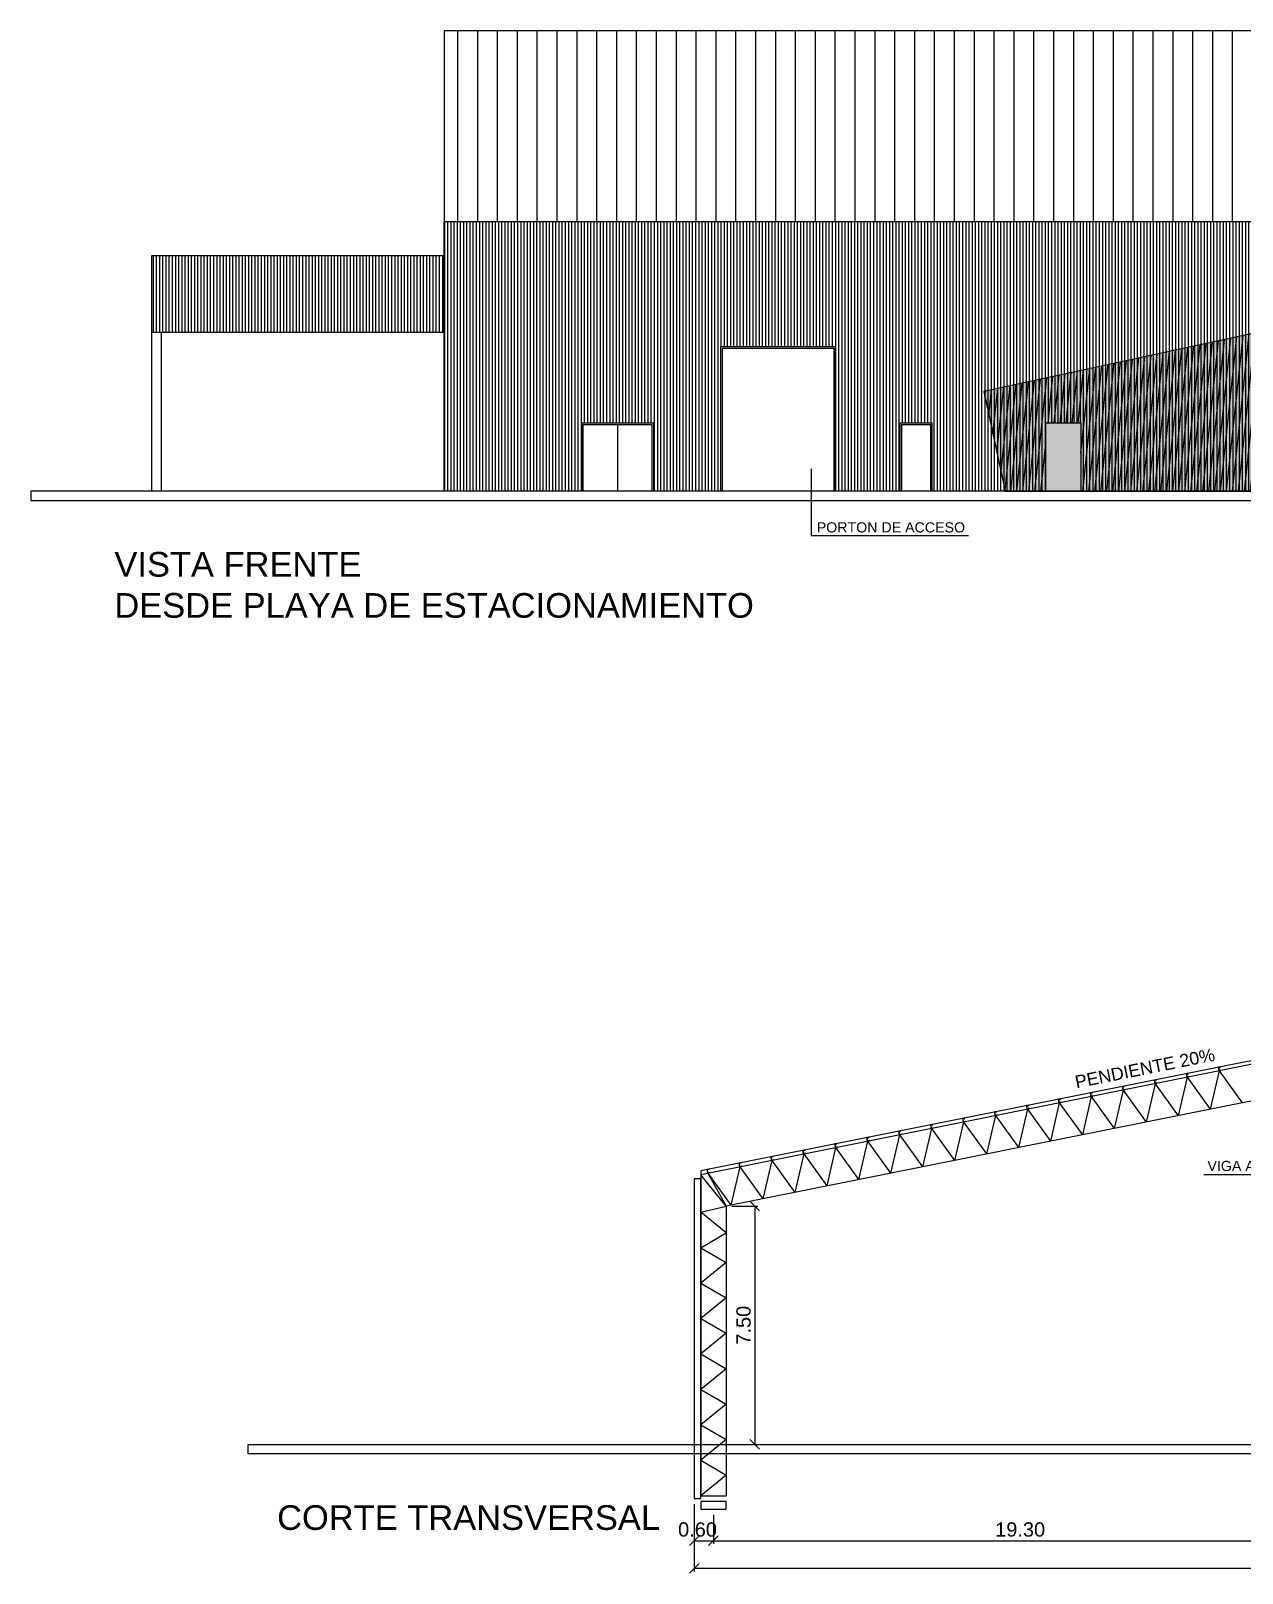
# Model space of a CAD drawing. Header units: metres. Extents: x 0 to 8715937, y -236336 to 216.
# Drawn here: x 299.18 to 337.29, y -129.5 to -80.96 of the extents above; entities that cross this region are included whole.
import ezdxf

# ---------------------------------------------------------------- set-up
doc = ezdxf.new("R2010")
doc.units = ezdxf.units.M
doc.header["$MEASUREMENT"] = 0
doc.header["$PDMODE"] = 3
for name, color, linetype in [('1', 7, 'Continuous'), ('AUX', 251, 'Continuous'), ('COLUMNAS', 210, 'Continuous'), ('COTAS INTERIORES', 2, 'Continuous'), ('Estructura', 7, 'Continuous'), ('MURO', 4, 'Continuous'), ('MURO 20 - vista', 5, 'Continuous'), ('Muro nuevo', 12, 'Continuous'), ('TEXTO', 7, 'Continuous')]:
    doc.layers.add(name, color=color, linetype=linetype)
doc.styles.add('AR', font='arial.ttf')
doc.styles.add('ARIAL', font='arial.ttf')
doc.styles.add('GENERATED_STYLE_1', font='arial.ttf')
doc.dimstyles.new('DIARCO-01', dxfattribs={"dimtxt": 0.45, "dimasz": 0.3, "dimexe": 0.1, "dimexo": 0.18, "dimgap": 0.12, "dimtad": 1, "dimzin": 0, "dimdsep": 46, "dimtxsty": 'AR', "dimblk": 'OBLIQUE', "dimcen": 0.09, "dimclrd": 52, "dimclre": 251, "dimclrt": 256, "dimadec": 0, "dimazin": 0, "dimtfac": 1, "dimtofl": 0, "dimtmove": 1, "dimatfit": 3, "dimldrblk": 'OBLIQUE', "dimfxl": 0.18, "dimtolj": 1, "dimtzin": 0, "dimarcsym": 1})

# ---------------------------------------------------------------- blocks, each defined once
blk = doc.blocks.new('_Oblique')
at = {"layer": '1', "color": 0, "lineweight": -2}
blk.add_line((-0.5, -0.5), (0.5, 0.5), dxfattribs=at)
blk = doc.blocks.new('*D68')
at = {"layer": 'COTAS INTERIORES', "color": 251, "lineweight": -2, "transparency": 16777216}
for p, q in [((320.053, -127.328), (320.053, -128.578)), ((320.653, -127.663), (320.653, -128.578))]:
    blk.add_line(p, q, dxfattribs=at)
at = {"layer": 'COTAS INTERIORES', "color": 52, "lineweight": -2, "transparency": 16777216}
blk.add_line((320.053, -128.478), (320.653, -128.478), dxfattribs=at)
at = {"layer": 'Defpoints', "color": 0, "transparency": 16777216}
for p in [(320.053, -127.148), (320.653, -127.483), (320.653, -128.478)]:
    blk.add_point(p, dxfattribs=at)
at = {"layer": 'COTAS INTERIORES', "color": 52, "lineweight": -2, "transparency": 16777216, "xscale": 0.3, "yscale": 0.3, "zscale": 0.3, "rotation": 180}
blk.add_blockref('_Oblique', (320.053, -128.478), dxfattribs=at)
at = {"layer": 'COTAS INTERIORES', "color": 52, "lineweight": -2, "transparency": 16777216, "xscale": 0.3, "yscale": 0.3, "zscale": 0.3}
blk.add_blockref('_Oblique', (320.653, -128.478), dxfattribs=at)
at = {"layer": 'COTAS INTERIORES', "transparency": 16777216, "insert": (320.153, -128.128), "char_height": 0.45, "attachment_point": 5, "style": 'AR'}
blk.add_mtext('\\A1;0.60', dxfattribs=at)
blk = doc.blocks.new('*D69')
at = {"layer": 'COTAS INTERIORES', "color": 251, "lineweight": -2, "transparency": 16777216}
for p, q in [((339.953, -127.508), (339.953, -128.578)), ((320.653, -127.663), (320.653, -128.578))]:
    blk.add_line(p, q, dxfattribs=at)
at = {"layer": 'COTAS INTERIORES', "color": 52, "lineweight": -2, "transparency": 16777216}
blk.add_line((320.653, -128.478), (339.953, -128.478), dxfattribs=at)
at = {"layer": 'Defpoints', "color": 0, "transparency": 16777216}
for p in [(320.653, -127.483), (339.953, -127.328), (339.953, -128.478)]:
    blk.add_point(p, dxfattribs=at)
at = {"layer": 'COTAS INTERIORES', "color": 52, "lineweight": -2, "transparency": 16777216, "xscale": 0.3, "yscale": 0.3, "zscale": 0.3, "rotation": 180}
blk.add_blockref('_Oblique', (320.653, -128.478), dxfattribs=at)
at = {"layer": 'COTAS INTERIORES', "color": 52, "lineweight": -2, "transparency": 16777216, "xscale": 0.3, "yscale": 0.3, "zscale": 0.3}
blk.add_blockref('_Oblique', (339.953, -128.478), dxfattribs=at)
at = {"layer": 'COTAS INTERIORES', "transparency": 16777216, "insert": (330.303, -128.128), "char_height": 0.45, "attachment_point": 5, "style": 'AR'}
blk.add_mtext('\\A1;19.30', dxfattribs=at)
blk = doc.blocks.new('*D71')
at = {"layer": 'COTAS INTERIORES', "color": 251, "lineweight": -2, "transparency": 16777216}
for p, q in [((320.052, -127.328), (320.052, -129.449)), ((379.352, -127.328), (379.352, -129.449))]:
    blk.add_line(p, q, dxfattribs=at)
at = {"layer": 'COTAS INTERIORES', "color": 52, "lineweight": -2, "transparency": 16777216}
blk.add_line((379.352, -129.349), (320.052, -129.349), dxfattribs=at)
at = {"layer": 'Defpoints', "color": 0, "transparency": 16777216}
for p in [(320.052, -127.148), (379.352, -127.148), (320.052, -129.349)]:
    blk.add_point(p, dxfattribs=at)
at = {"layer": 'COTAS INTERIORES', "color": 52, "lineweight": -2, "transparency": 16777216, "xscale": 0.3, "yscale": 0.3, "zscale": 0.3, "rotation": 180}
blk.add_blockref('_Oblique', (320.052, -129.349), dxfattribs=at)
at = {"layer": 'COTAS INTERIORES', "color": 52, "lineweight": -2, "transparency": 16777216, "xscale": 0.3, "yscale": 0.3, "zscale": 0.3}
blk.add_blockref('_Oblique', (379.352, -129.349), dxfattribs=at)
at = {"layer": 'COTAS INTERIORES', "transparency": 16777216, "insert": (349.702, -129), "char_height": 0.45, "attachment_point": 5, "style": 'AR'}
blk.add_mtext('\\A1;59.30', dxfattribs=at)
blk = doc.blocks.new('C 120')
at = {"layer": 'Estructura', "color": 2}
blk.add_lwpolyline([(50, 95), (48, 95), (48, 118), (2, 118), (2, 2), (48, 2), (48, 25), (50, 25), (50, 0), (0, 0), (0, 120), (50, 120)], close=True, dxfattribs=at)
blk = doc.blocks.new('*D74')
at = {"layer": 'COTAS INTERIORES', "color": 251, "lineweight": -2, "transparency": 16777216}
for p, q in [((321.233, -117.947), (322.053, -117.947)), ((321.233, -125.447), (322.053, -125.447))]:
    blk.add_line(p, q, dxfattribs=at)
at = {"layer": 'COTAS INTERIORES', "color": 52, "lineweight": -2, "transparency": 16777216}
blk.add_line((321.953, -117.947), (321.953, -125.447), dxfattribs=at)
at = {"layer": 'Defpoints', "color": 0, "transparency": 16777216}
for p in [(321.053, -117.947), (321.053, -125.447), (321.953, -125.447)]:
    blk.add_point(p, dxfattribs=at)
at = {"layer": 'COTAS INTERIORES', "color": 52, "lineweight": -2, "transparency": 16777216, "xscale": 0.3, "yscale": 0.3, "zscale": 0.3}
for p, rotation in [((321.953, -117.947), 90), ((321.953, -125.447), 270)]:
    blk.add_blockref('_Oblique', p, dxfattribs=dict(at, rotation=rotation))
at = {"layer": 'COTAS INTERIORES', "transparency": 16777216, "insert": (321.603, -121.697), "char_height": 0.45, "attachment_point": 5, "rotation": 90, "style": 'AR'}
blk.add_mtext('\\A1;7.50', dxfattribs=at)
blk = doc.blocks.new('*D75')
at = {"layer": 'COTAS INTERIORES', "color": 251, "lineweight": -2, "transparency": 16777216}
for p, q in [((320.053, -127.328), (320.053, -128.578)), ((320.653, -127.663), (320.653, -128.578))]:
    blk.add_line(p, q, dxfattribs=at)
at = {"layer": 'COTAS INTERIORES', "color": 52, "lineweight": -2, "transparency": 16777216}
blk.add_line((320.053, -128.478), (320.653, -128.478), dxfattribs=at)
at = {"layer": 'Defpoints', "color": 0, "transparency": 16777216}
for p in [(320.053, -127.148), (320.653, -127.483), (320.653, -128.478)]:
    blk.add_point(p, dxfattribs=at)
at = {"layer": 'COTAS INTERIORES', "color": 52, "lineweight": -2, "transparency": 16777216, "xscale": 0.3, "yscale": 0.3, "zscale": 0.3, "rotation": 180}
blk.add_blockref('_Oblique', (320.053, -128.478), dxfattribs=at)
at = {"layer": 'COTAS INTERIORES', "color": 52, "lineweight": -2, "transparency": 16777216, "xscale": 0.3, "yscale": 0.3, "zscale": 0.3}
blk.add_blockref('_Oblique', (320.653, -128.478), dxfattribs=at)
at = {"layer": 'COTAS INTERIORES', "transparency": 16777216, "insert": (320.153, -128.128), "char_height": 0.45, "attachment_point": 5, "style": 'AR'}
blk.add_mtext('\\A1;0.60', dxfattribs=at)

msp = doc.modelspace()

# ---------------------------------------------------------------- hatches: boundary and pattern name
at = {"layer": 'AUX'}
h = msp.add_hatch(dxfattribs=at)
h.set_pattern_fill('ANSI31', color=256, scale=5, angle=45)
h.set_pattern_definition([(90, (2028.2379, -190.09704), (-0.625, 1e-16), [])])
h.paths.add_polyline_path([(312.179, -86.96), (393.379, -86.96), (393.379, -80.962), (312.179, -80.962)])
at = {"layer": 'MURO 20 - vista', "ltscale": 0.1}
h = msp.add_hatch(dxfattribs=at)
h.set_pattern_fill('ANSI31', color=0, scale=0.8, angle=45)
h.paths.add_polyline_path([(332.212, -93.297), (332.212, -95.447), (338.332, -95.447), (368.43, -88.952), (369.832, -95.447), (393.379, -95.447), (393.379, -86.96), (312.179, -86.96), (312.179, -95.447), (316.51, -95.447), (316.51, -93.297), (318.77, -93.297), (318.77, -95.447), (320.888, -95.447), (320.888, -90.897), (324.488, -90.897), (324.488, -95.447), (326.53, -95.447), (326.53, -93.297), (327.53, -93.297), (327.53, -95.447), (331.112, -95.447), (331.112, -93.297)])
h = msp.add_hatch(dxfattribs=at)
h.set_pattern_fill('ANSI31', color=0, scale=0.8, angle=45)
h.set_pattern_definition([(90, (17.43582, -27.73594), (-0.1, 1e-17), [])])
h.paths.add_polyline_path([(312.179, -88.047), (302.98, -88.047), (302.98, -90.447), (312.179, -90.447)])
at = {"layer": 'Muro nuevo', "ltscale": 0.1}
h = msp.add_hatch(color=1, dxfattribs=at)
h.dxf.hatch_style = 1
h.paths.add_polyline_path([(374.947, -95.447), (372.263, -83.009), (329.159, -92.311), (329.836, -95.447), (338.332, -95.447), (368.43, -88.952), (369.832, -95.447)])
h = msp.add_hatch(dxfattribs=at)
h.set_pattern_fill('ANSI31', color=0, scale=1.5, angle=39)
h.set_pattern_definition([(84, (129.52682, -47.73594), (-0.18647286, 0.01959909), [])])
h.paths.add_polyline_path([(332.212, -93.297), (332.212, -95.447), (338.332, -95.447), (368.43, -88.952), (369.832, -95.447), (374.947, -95.447), (372.263, -83.009), (329.159, -92.311), (329.836, -95.447), (331.112, -95.447), (331.112, -93.297)])

# ---------------------------------------------------------------- linework, layer by layer
at = {"ltscale": 0.1}
msp.add_line((372.263, -83.009), (329.159, -92.311), dxfattribs=at)
at = {"color": 4, "ltscale": 0.21}
for points in [[(398.179, -95.747), (398.179, -95.747), (398.179, -95.447), (299.179, -95.447), (299.179, -95.747), (398.179, -95.747)], [(306.019, -125.747), (306.019, -125.747), (306.019, -125.447), (390.019, -125.447), (390.019, -125.747), (306.019, -125.747)]]:
    msp.add_lwpolyline(points, dxfattribs=at)
at = {"layer": 'COLUMNAS'}
msp.add_lwpolyline([(321.053, -127.243), (320.253, -127.243), (320.253, -127.483), (321.053, -127.483)], close=True, dxfattribs=at)
at = {"layer": 'Estructura', "ltscale": 0.1}
for p, q in [((349.603, -110.962), (320.253, -116.837)), ((349.603, -111.084), (320.253, -116.96)), ((349.603, -112.237), (321.053, -117.947)), ((335.558, -113.893), (335.277, -115.102)), ((335.558, -113.893), (336.282, -114.901)), ((336.564, -113.694), (336.282, -114.901)), ((336.564, -113.694), (337.288, -114.7)), ((332.542, -114.498), (332.26, -115.705)), ((332.542, -114.498), (333.266, -115.504)), ((333.547, -114.296), (333.266, -115.504)), ((333.547, -114.296), (334.271, -115.303)), ((334.553, -114.096), (334.271, -115.303)), ((334.553, -114.096), (335.277, -115.102)), ((330.531, -114.899), (330.249, -116.107)), ((330.531, -114.899), (331.255, -115.906)), ((331.536, -114.698), (331.255, -115.906)), ((331.536, -114.698), (332.26, -115.705)), ((327.514, -115.503), (327.233, -116.711)), ((327.514, -115.503), (328.239, -116.509)), ((328.52, -115.302), (328.239, -116.509)), ((328.52, -115.302), (329.244, -116.308)), ((329.525, -115.1), (329.244, -116.308)), ((329.525, -115.1), (330.249, -116.107)), ((325.504, -115.905), (325.222, -117.113)), ((325.504, -115.905), (326.228, -116.912)), ((326.509, -115.704), (326.228, -116.912)), ((326.509, -115.704), (327.233, -116.711)), ((323.493, -116.307), (323.211, -117.515)), ((323.493, -116.307), (324.217, -117.314)), ((324.498, -116.106), (324.217, -117.314)), ((324.498, -116.106), (325.222, -117.113)), ((320.253, -116.837), (320.253, -127.063)), ((321.053, -117.947), (320.253, -116.96)), ((320.476, -116.91), (321.201, -117.917)), ((320.476, -116.91), (321.053, -117.947)), ((321.482, -116.709), (321.201, -117.917)), ((321.482, -116.709), (322.206, -117.716)), ((322.487, -116.508), (322.206, -117.716)), ((322.487, -116.508), (323.211, -117.515)), ((320.253, -118.142), (321.053, -117.947)), ((321.053, -118.792), (320.253, -118.142)), ((321.053, -117.947), (321.053, -127.063)), ((320.253, -119.257), (321.053, -118.792)), ((320.253, -119.257), (321.053, -119.722)), ((321.053, -119.722), (320.253, -120.372)), ((320.253, -120.372), (321.053, -120.837)), ((321.053, -120.837), (320.253, -121.487)), ((320.253, -121.487), (321.053, -121.952)), ((321.053, -121.952), (320.253, -122.602)), ((320.253, -122.602), (321.053, -123.067)), ((321.053, -123.067), (320.253, -123.717)), ((320.253, -123.717), (321.053, -124.182)), ((321.053, -124.182), (320.253, -124.832)), ((320.253, -124.832), (321.053, -125.297)), ((321.053, -125.297), (320.253, -125.947)), ((320.253, -125.947), (321.053, -126.413)), ((321.053, -126.413), (320.253, -127.063)), ((320.253, -127.063), (321.053, -127.063))]:
    msp.add_line(p, q, dxfattribs=at)
at = {"layer": 'MURO', "ltscale": 0.1}
for p, q in [((302.98, -90.447), (302.98, -95.447)), ((303.28, -90.447), (303.28, -95.447))]:
    msp.add_line(p, q, dxfattribs=at)
at = {"layer": 'MURO', "color": 3}
msp.add_line((317.64, -93.347), (317.64, -95.447), dxfattribs=at)
msp.add_lwpolyline([(312.179, -86.96), (393.379, -86.96), (393.379, -80.962), (312.179, -80.962)], close=True, dxfattribs=at)
at = {"layer": 'MURO', "ltscale": 0.1}
for points in [[(374.947, -95.447), (372.263, -83.009), (329.159, -92.311), (329.836, -95.447), (338.332, -95.447), (368.43, -88.952), (369.832, -95.447)], [(312.179, -86.96), (393.379, -86.96), (393.379, -95.447), (369.832, -95.447), (368.43, -88.952), (338.332, -95.447), (312.179, -95.447)], [(312.179, -88.047), (302.98, -88.047), (302.98, -90.447), (312.179, -90.447)]]:
    msp.add_lwpolyline(points, close=True, dxfattribs=at)
at = {"layer": 'MURO', "color": 3}
for points in [[(320.888, -95.447), (320.888, -90.897), (324.488, -90.897), (324.488, -95.447)], [(320.938, -95.447), (320.938, -90.947), (324.438, -90.947), (324.438, -95.447)], [(316.51, -95.447), (316.51, -93.297), (318.77, -93.297), (318.77, -95.447)], [(316.56, -95.447), (316.56, -93.347), (318.72, -93.347), (318.72, -95.447)], [(326.53, -95.447), (326.53, -93.297), (327.53, -93.297), (327.53, -95.447)], [(326.58, -95.447), (326.58, -93.347), (327.48, -93.347), (327.48, -95.447)], [(331.112, -95.447), (331.112, -93.297), (332.212, -93.297), (332.212, -95.447)]]:
    msp.add_lwpolyline(points, dxfattribs=at)
at = {"layer": 'MURO'}
msp.add_lwpolyline([(320.253, -127.148), (320.253, -117.087), (320.053, -117.087), (320.053, -127.148), (320.253, -127.148)], dxfattribs=at)
at = {"layer": 'TEXTO', "linetype": 'ByBlock', "lineweight": -2}
for points in [[(323.725, -94.744), (323.725, -96.841), (328.677, -96.841)], [(339.948, -115.74), (338.866, -116.966), (336.079, -116.966)]]:
    msp.add_lwpolyline(points, dxfattribs=at)

# ---------------------------------------------------------------- block references
at = {"layer": 'Estructura', "xscale": -0.0009999999999830338, "rotation": 191.3099324736961}
for p, yscale, zscale in [((336.539, -113.578), 0.0009999999999830344, 0.0009999999999830344), ((334.528, -113.98), 0.0009999999999830344, 0.0009999999999830344), ((335.532, -113.78), 0.0009999999999830344, 0.0009999999999830344), ((332.517, -114.382), 0.0009999999999830344, 0.0009999999999830344), ((333.521, -114.182), 0.0009999999999830344, 0.0009999999999830344), ((329.499, -114.986), 0.0009999999999830344, 0.0009999999999830344), ((330.505, -114.785), 0.0009999999999830344, 0.0009999999999830344), ((331.51, -114.584), 0.0009999999999830344, 0.0009999999999830344), ((327.488, -115.389), 0.0009999999999830342, 0.0009999999999830342), ((328.494, -115.188), 0.0009999999999830344, 0.0009999999999830344), ((324.472, -115.992), 0.0009999999999830342, 0.0009999999999830342), ((325.477, -115.791), 0.0009999999999830342, 0.0009999999999830342), ((326.483, -115.59), 0.0009999999999830342, 0.0009999999999830342), ((322.461, -116.394), 0.0009999999999830342, 0.0009999999999830342), ((323.467, -116.193), 0.0009999999999830342, 0.0009999999999830342), ((320.45, -116.796), 0.0009999999999830342, 0.0009999999999830342), ((321.456, -116.595), 0.0009999999999830342, 0.0009999999999830342)]:
    msp.add_blockref('C 120', p, dxfattribs=dict(at, yscale=yscale, zscale=zscale))

# ---------------------------------------------------------------- texts
at = {"layer": 'TEXTO', "char_height": 0.32, "attachment_point": 3, "rotation": 0, "style": 'ARIAL'}
for s, insert, width in [('PORTON DE ACCESO', (328.572, -96.428), 12.48731), ('VIGA APEO', (338.63, -116.524), 7.66606)]:
    msp.add_mtext(s, dxfattribs=dict(at, insert=insert, width=width))
at = {"layer": 'TEXTO', "char_height": 0.776, "width": 21.41867, "attachment_point": 1, "style": 'GENERATED_STYLE_1'}
for s, insert in [('VISTA FRENTE\\PDESDE PLAYA DE ESTACIONAMIENTO', (301.808, -97.362)), ('VISTA FRENTE\\PDESDE PLAYA DE ESTACIONAMIENTO', (301.808, -97.362)), ('CORTE TRANSVERSAL', (306.927, -127.362))]:
    msp.add_mtext(s, dxfattribs=dict(at, insert=insert))
at = {"layer": 'TEXTO', "ltscale": 0.49, "insert": (331.996, -113.852), "char_height": 0.4, "width": 4.94447, "attachment_point": 1, "rotation": 11.3417, "style": 'AR'}
msp.add_mtext('PENDIENTE 20%', dxfattribs=at)

# ---------------------------------------------------------------- dimensions: what is measured, and where the dimension line sits
at = {"layer": 'COTAS INTERIORES'}
for base, p1, p2, angle, picture, middle in [((321.953, -125.447), (321.053, -117.947), (321.053, -125.447), 270, '*D74', (321.603, -121.697)), ((320.052, -129.349), (379.352, -127.148), (320.052, -127.148), 180, '*D71', (349.702, -129))]:
    dim = msp.add_linear_dim(base=base, p1=p1, p2=p2, angle=angle, dimstyle='DIARCO-01', dxfattribs=at)
    dim.commit()
    dim.dimension.update_dxf_attribs({"geometry": picture, "text_midpoint": middle})
for picture in ['*D68', '*D75']:
    dim = msp.add_linear_dim(base=(320.653, -128.478), p1=(320.053, -127.148), p2=(320.653, -127.483), dimstyle='DIARCO-01', dxfattribs=at)
    dim.commit()
    dim.dimension.update_dxf_attribs({"geometry": picture, "text_midpoint": (320.153, -128.478), "dimtype": 160})
dim = msp.add_linear_dim(base=(339.953, -128.478), p1=(320.653, -127.483), p2=(339.953, -127.328), dimstyle='DIARCO-01', dxfattribs=at)
dim.commit()
dim.dimension.update_dxf_attribs({"geometry": '*D69', "text_midpoint": (330.303, -128.128)})

doc.saveas('drawing.dxf')
